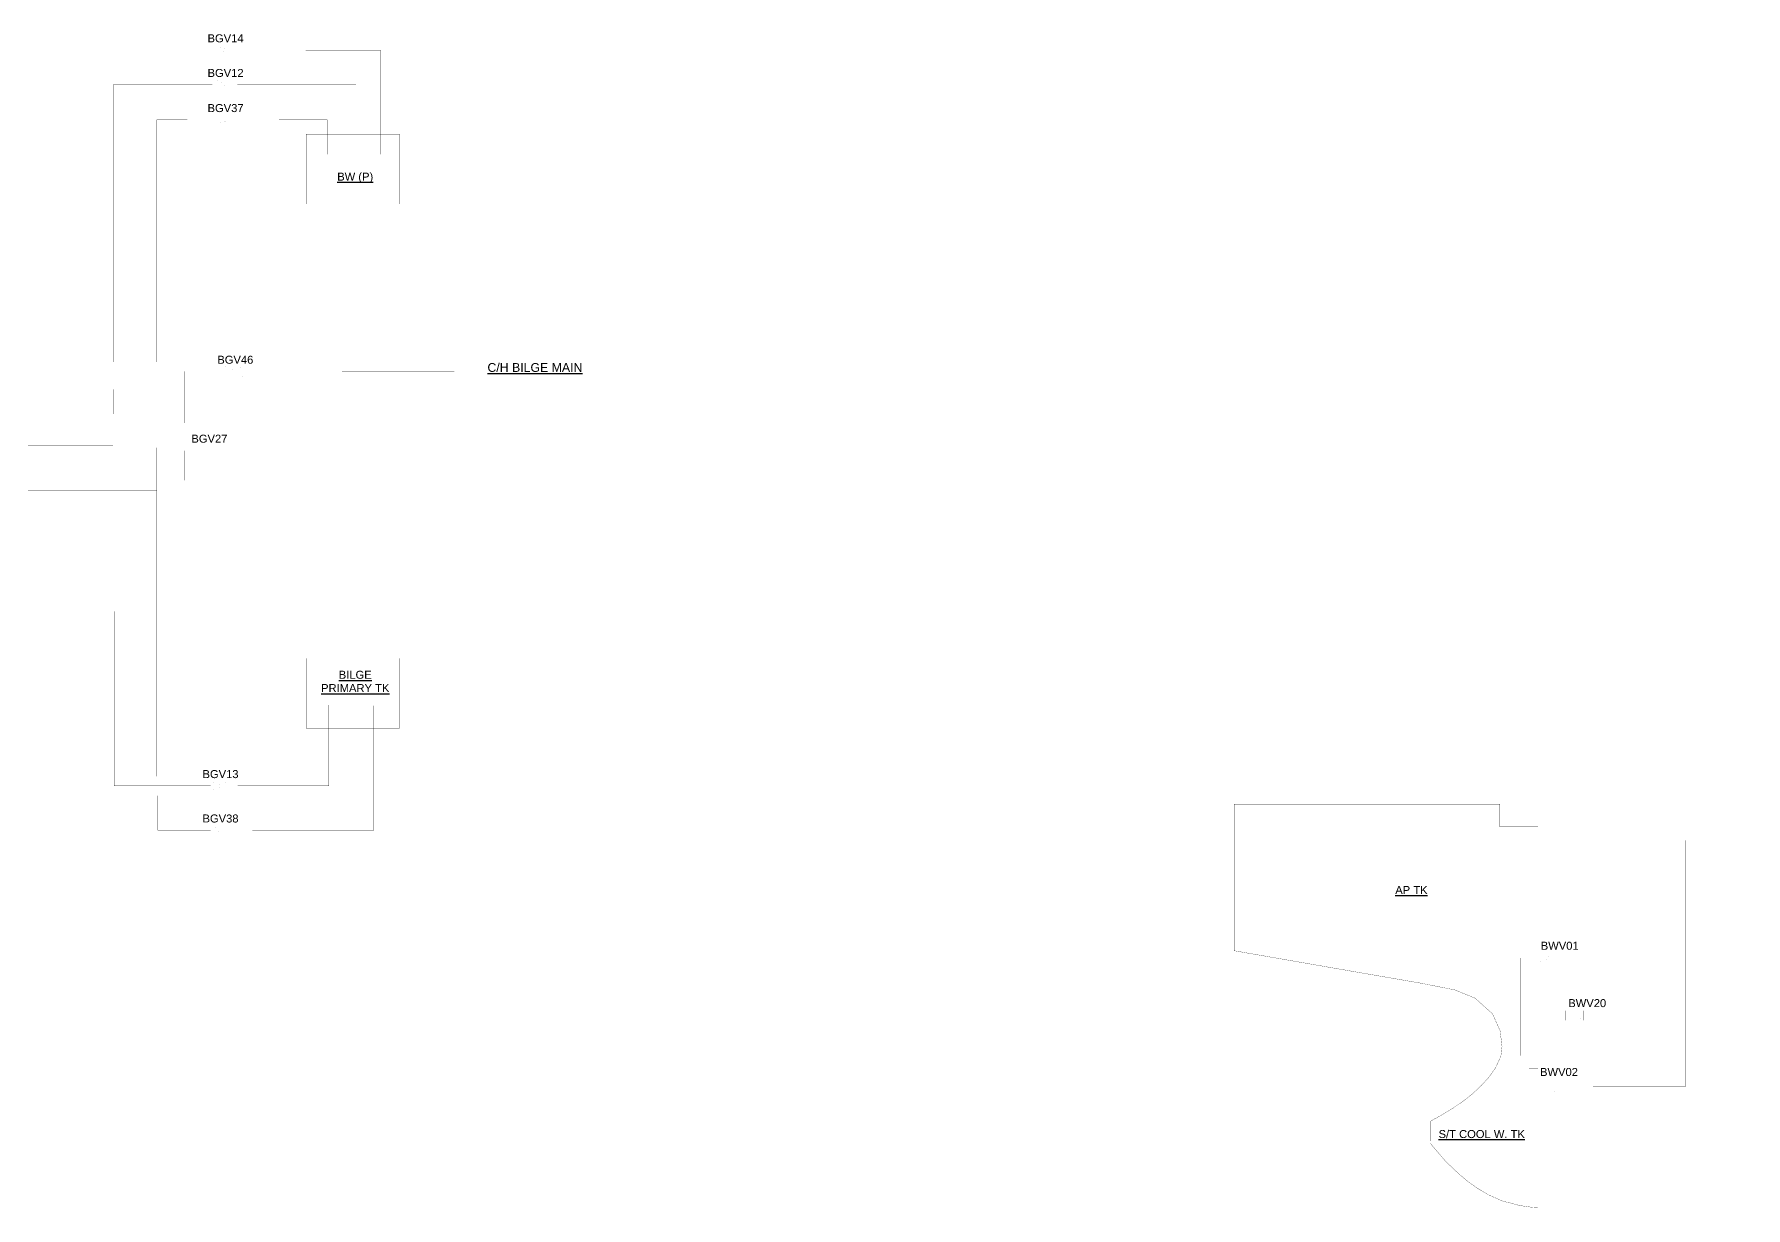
# Model space of a CAD drawing. Extents: x 136597 to 314487, y 107362 to 235283.
# Drawn here: x 144015 to 146154, y 117697 to 119164 of the extents above; entities that cross this region are included whole.
import ezdxf

# ---------------------------------------------------------------- set-up
doc = ezdxf.new("R2010")
doc.units = 0
doc.header["$MEASUREMENT"] = 0
for name, color, linetype in [('Ballast', 80, 'CONTINUOUS'), ('Bilge - Ballast', 233, 'CONTINUOUS'), ('Omriss tanker Bilge', 132, 'CONTINUOUS'), ('Omriss tanker etc ballast', 180, 'CONTINUOUS')]:
    doc.layers.add(name, color=color, linetype=linetype)
doc.layers.add('Bilge', color=50, linetype='CONTINUOUS', plot=False)
doc.styles.add('ARIAL', font='ARIAL.TTF', dxfattribs={"height": 12})

msp = doc.modelspace()

# ---------------------------------------------------------------- linework, layer by layer
at = {"layer": 'Ballast', "linetype": 'Continuous', "const_width": 0.3}
for points in [[(144241.6, 119143.7), (142799, 119143.5), (142799, 118754), (142799.3, 119143.5)], [(144264.1, 119143.7), (144447.6, 119143.7), (144447.6, 119013.3), (144447.6, 119143.7)], [(146154.1, 118155.9), (146078.9, 118155.9), (146078.9, 117847.8), (146078.9, 118155.9), (146154.1, 118155.9)], [(145894.5, 118008.8), (145872.2, 118008.8), (145872.2, 117886.6), (145872.2, 118008.8)], [(145917, 118008.8), (146078.9, 118008.8)], [(145928.9, 117937.1), (145894.5, 117937.1), (145928.9, 117937.1)], [(145951.4, 117937.1), (146012.4, 117937.1)], [(145917, 117847.8), (146078.9, 117847.8)]]:
    msp.add_lwpolyline(points, close=True, dxfattribs=at)
at = {"layer": 'Bilge', "linetype": 'Continuous'}
for points, const_width in [([(144264.1, 119137.7), (144264.1, 119149.8), (144252.9, 119145.1), (144241.6, 119149.8), (144241.6, 119137.7), (144252.9, 119142.4), (144264.1, 119137.7)], 0.0075), ([(144241.6, 119100.5), (144113.4, 119100.5), (144113.4, 118754), (144113.4, 119100.5)], 0.3), ([(144264.1, 119094.4), (144264.1, 119106.5), (144252.9, 119101.8), (144241.6, 119106.5), (144241.6, 119094.4), (144252.9, 119099.2), (144264.1, 119094.4)], 0.0075), ([(144264.1, 119100.5), (144417, 119100.5), (144417, 119013.3), (144417, 119100.5)], 0.3), ([(144264.1, 119050.5), (144264.1, 119062.6), (144252.9, 119057.9), (144241.6, 119062.6), (144241.6, 119050.5), (144252.9, 119055.2), (144264.1, 119050.5)], 0.0075), ([(144241.6, 119056.6), (144168, 119056.6), (144168, 118754), (144168, 119056.6)], 0.3), ([(144264.1, 119056.6), (144381.1, 119056.6), (144381.1, 119013.3), (144381.1, 119056.6)], 0.3), ([(144253.7, 118742), (142663.6, 118742), (142663.6, 118662.3), (142663.6, 118742)], 0.3), ([(144202.8, 118670), (144202.8, 118742)], 0.3), ([(144276.2, 118735.9), (144276.2, 118748.1), (144265.1, 118743.3), (144253.7, 118748.1), (144253.7, 118735.9), (144265.1, 118740.7), (144276.2, 118735.9)], 0.0075), ([(144276.2, 118742), (144539.8, 118742)], 0.3), ([(144113.4, 118730), (144113.3, 118605.6)], 0.3), ([(144168, 118730), (144168, 118235.9)], 0.3), ([(142434, 118650.5), (144113.3, 118650)], 0.3), ([(144208.9, 118670), (144196.8, 118670), (144201.5, 118658.8), (144196.8, 118647.5), (144208.9, 118647.5), (144204.1, 118658.8), (144208.9, 118670)], 0.0075), ([(144202.8, 118647.5), (144202.8, 118605.9), (144292.7, 118605.9), (144202.8, 118605.9)], 0.3), ([(142434.1, 118593.6), (144168, 118593.6)], 0.3), ([(144114.8, 118581.7), (144114.8, 118223.9), (144235.2, 118223.9), (144114.8, 118223.9)], 0.3), ([(144257.7, 118223.9), (144383.2, 118223.9), (144383.2, 118324.9), (144383.2, 118223.9)], 0.3), ([(144257.7, 118168.5), (144439.3, 118168.5), (144439.3, 118324.2), (144439.3, 118168.5)], 0.3), ([(144257.7, 118217.9), (144257.7, 118230), (144246.6, 118225.2), (144235.2, 118230), (144235.2, 118217.9), (144246.6, 118222.6), (144257.7, 118217.9)], 0.0075), ([(144169.2, 118212), (144169.2, 118168.5), (144235.2, 118168.5), (144169.2, 118168.5)], 0.3), ([(144257.7, 118162.4), (144257.7, 118174.5), (144246.6, 118169.8), (144235.2, 118174.5), (144235.2, 118162.4), (144246.6, 118167.1), (144257.7, 118162.4)], 0.0075), ([(145917, 118002.7), (145917, 118014.8), (145905.9, 118010.1), (145894.5, 118014.8), (145894.5, 118002.7), (145905.9, 118007.4), (145917, 118002.7)], 0.0075), ([(145951.4, 117931), (145951.4, 117943.1), (145940.2, 117938.4), (145928.9, 117943.1), (145928.9, 117931), (145940.2, 117935.7), (145951.4, 117931)], 0.0075), ([(145917, 117841.7), (145917, 117853.9), (145905.9, 117849.1), (145894.5, 117853.9), (145894.5, 117841.7), (145905.9, 117846.5), (145917, 117841.7)], 0.0075)]:
    msp.add_lwpolyline(points, close=True, dxfattribs=dict(at, const_width=const_width))
at = {"layer": 'Omriss tanker Bilge', "linetype": 'Continuous', "const_width": 0.3}
for points in [[(144354.7, 119038.6), (144354.7, 118951.4), (144471.3, 118951.4), (144471.3, 119038.6)], [(144354.7, 118383.4), (144354.7, 118296.2), (144471.3, 118296.2), (144471.3, 118383.4)]]:
    msp.add_lwpolyline(points, close=True, dxfattribs=at)
at = {"layer": 'Omriss tanker etc ballast', "linetype": 'Continuous', "const_width": 0.3}
for points in [[(145846.7, 118201.2), (145514.6, 118201.2), (145514.6, 118017.9), (145564.6, 118009.2), (145644.9, 117995.2), (145691.6, 117987.1), (145747.6, 117977.4), (145790.3, 117969), (145815.8, 117958.6), (145837.6, 117939.1), (145847.1, 117918), (145849.6, 117898.2), (145848.1, 117885.9), (145841.4, 117871.3), (145894.5, 117871.2), (145894.5, 118172.7), (145846.7, 118172.7)], [(145841.4, 117871.3), (145832.8, 117859.4), (145823.5, 117849.2), (145812.8, 117839.1), (145800.3, 117829.2), (145786.2, 117819.7), (145774.6, 117812.8), (145759.6, 117804.5), (145759.6, 117796.1), (145759.6, 117788.3), (145760, 117777), (145771, 117764), (145778.3, 117755.5), (145788.4, 117745.6), (145797.8, 117737), (145806.8, 117729.5), (145818.4, 117721.2), (145832, 117713), (145850.6, 117704.8), (145863, 117701.8), (145870.9, 117699.5), (145885.8, 117697.3), (145894.5, 117696.7), (145894.5, 117871.2)]]:
    msp.add_lwpolyline(points, close=True, dxfattribs=at)

# ---------------------------------------------------------------- texts
at = {"layer": 'Bilge', "linetype": 'Continuous', "char_height": 10, "width": 44.169, "attachment_point": 1, "style": 'ARIAL'}
for s, insert in [('BGV14', (144231.5, 119163.5)), ('BGV12', (144231.5, 119120.2)), ('BGV37', (144231.5, 119076.3)), ('BGV46', (144243.7, 118761.7)), ('BGV27', (144211.3, 118663)), ('BGV13', (144225.2, 118243.7)), ('BGV38', (144225.2, 118188.2)), ('BWV01', (145898, 118029.1)), ('BWV20', (145932.4, 117957.4)), ('BWV02', (145897.1, 117871.3))]:
    msp.add_mtext(s, dxfattribs=dict(at, insert=insert))
at = {"layer": 'Bilge - Ballast', "linetype": 'Continuous', "attachment_point": 2, "style": 'ARIAL'}
for s, insert, char_height, width in [('{\\LBW (P)}', (144416.1, 118990.6), 10, 173.839), ('{\\LC/H BILGE MAIN}', (144640.7, 118752.5), 11, 183.683), ('{\\LBILGE \\PPRIMARY TK}', (144416.1, 118367.9), 10, 173.839), ('{\\LAP TK}', (145736.3, 118098.8), 10, 173.839), ('{\\LS/T COOL W. TK}', (145824.2, 117793.7), 10, 173.839)]:
    msp.add_mtext(s, dxfattribs=dict(at, insert=insert, char_height=char_height, width=width))

doc.saveas('drawing.dxf')
